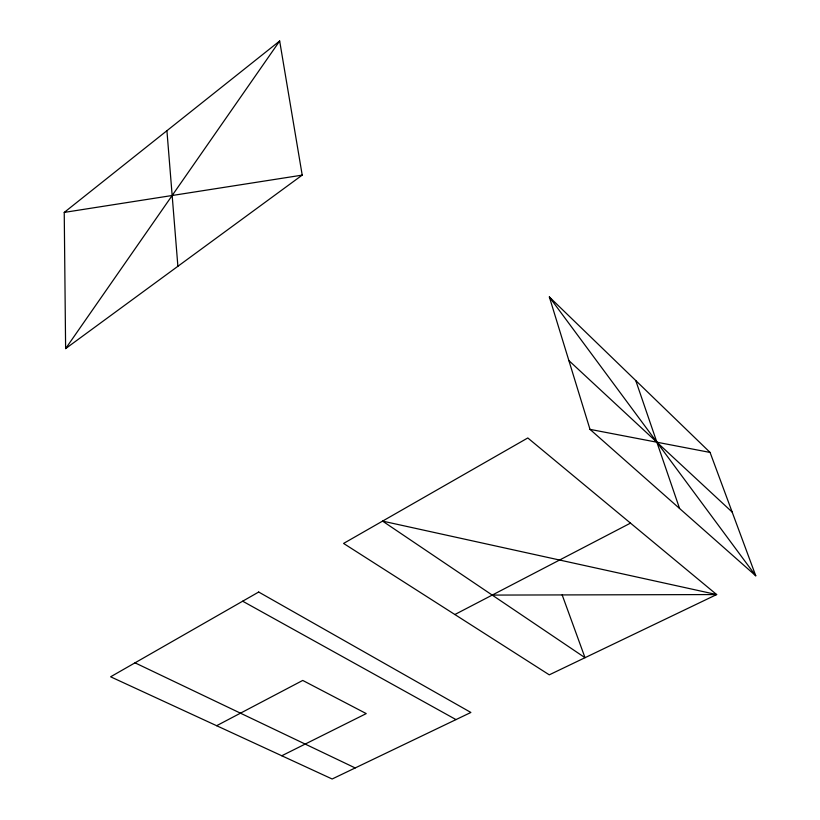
<?xml version="1.0" encoding="UTF-8"?>
<svg xmlns="http://www.w3.org/2000/svg" width="820" height="820" viewBox="0 0 820 820"><rect width="100%" height="100%" fill="white"/><g stroke="black" fill="none" stroke-linecap="round" stroke-linejoin="round"><path stroke-width="1.23" d="M65.62 348.613L279.671 41L302.211 175.121L65.62 348.613L64.237 212.411L279.671 41M216.634 725.71L302.734 680.436L366.243 713.595L281.783 755.763M454.864 614.528L630.498 523.119M64.237 212.411L302.211 175.121M492.215 595.084L716.649 594.561L527.803 437.962L343.58 543.434L549.277 674.839L716.649 594.561L382.571 521.11L585.019 657.701L562.172 594.92M590 429.362L710.079 452.435L755.763 575.794L590 429.362L549.349 296.963L710.079 452.435M135.013 662.826L355.193 767.95M242.669 601.203L455.992 719.591M568.885 360.574L732.157 512.059M549.349 296.963L755.763 575.794M635.746 380.531L679.565 508.482M166.921 130.708L177.889 266.295M258.689 592.03L110.618 676.797L332.151 779L470.885 712.457L258.689 592.03"/></g></svg>
